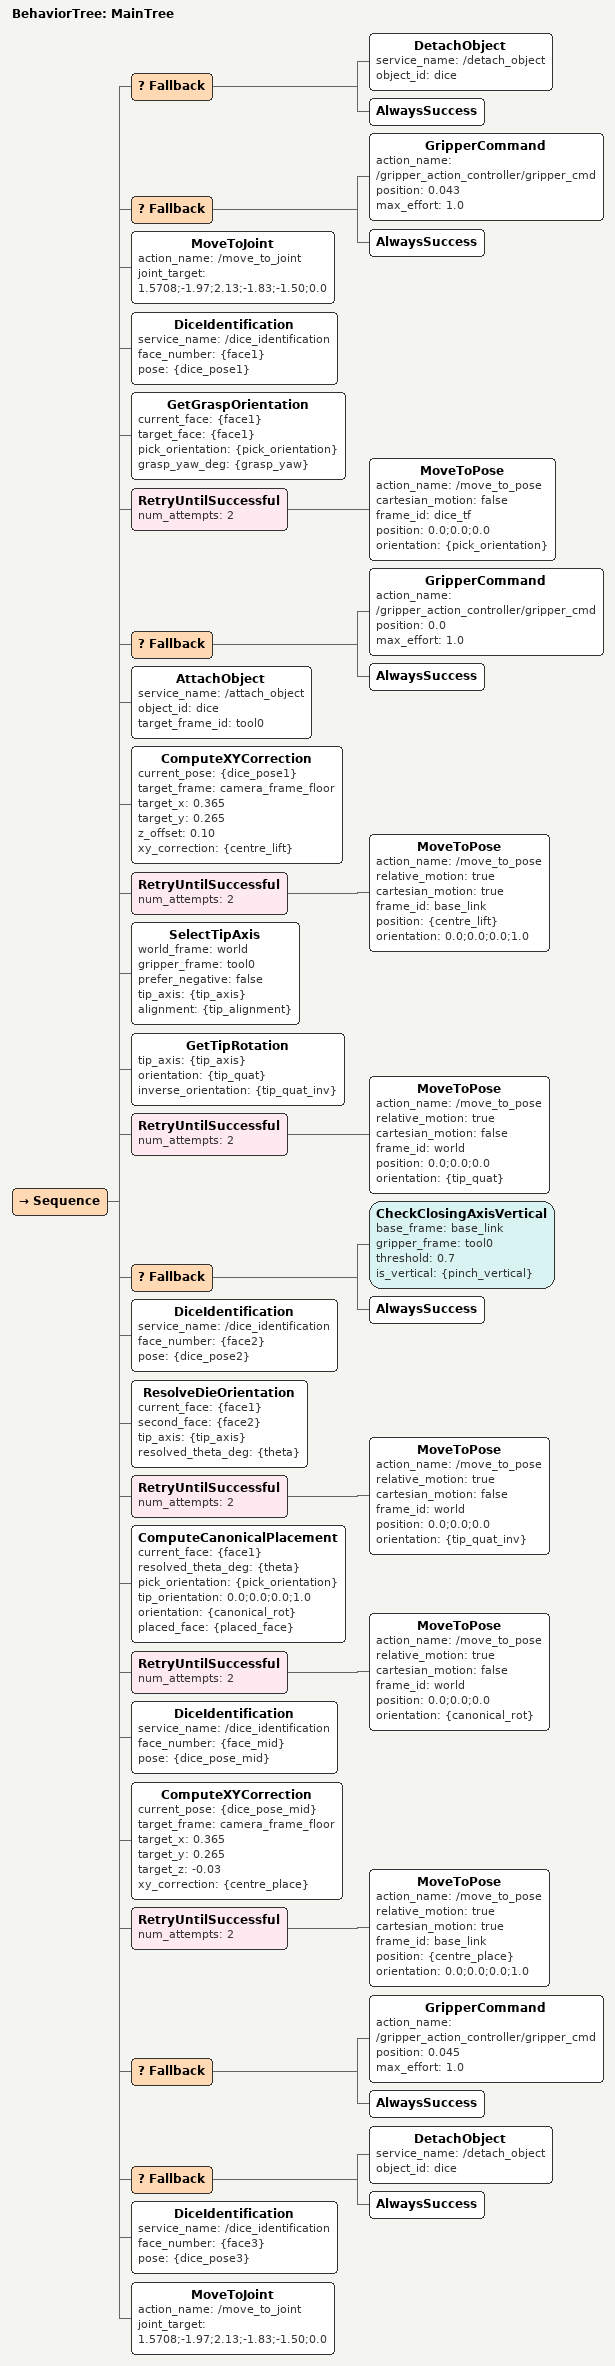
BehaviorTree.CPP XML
<root BTCPP_format="4" main_tree_to_execute="MainTree">
    <BehaviorTree ID="MainTree">
        <Sequence>
            <Fallback>
                <DetachObject service_name="/detach_object" object_id="dice"/>
                <AlwaysSuccess/>
            </Fallback>
            <Fallback>
                <GripperCommand action_name="/gripper_action_controller/gripper_cmd" position="0.043" max_effort="1.0"/>
                <AlwaysSuccess/>
            </Fallback>
            <MoveToJoint action_name="/move_to_joint" joint_target="1.5708;-1.97;2.13;-1.83;-1.50;0.0"/>

            <DiceIdentification service_name="/dice_identification" face_number="{face1}" pose="{dice_pose1}"/>
            <GetGraspOrientation current_face="{face1}" target_face="{face1}" pick_orientation="{pick_orientation}" grasp_yaw_deg="{grasp_yaw}"/>
            <RetryUntilSuccessful num_attempts="2">
                <MoveToPose action_name="/move_to_pose" cartesian_motion="false" frame_id="dice_tf" position="0.0;0.0;0.0" orientation="{pick_orientation}"/>
            </RetryUntilSuccessful>
            <Fallback>
                <GripperCommand action_name="/gripper_action_controller/gripper_cmd" position="0.0" max_effort="1.0"/>
                <AlwaysSuccess/>
            </Fallback>
            <AttachObject service_name="/attach_object" object_id="dice" target_frame_id="tool0"/>

            <ComputeXYCorrection current_pose="{dice_pose1}" target_frame="camera_frame_floor" target_x="0.365" target_y="0.265" z_offset="0.10" xy_correction="{centre_lift}"/>
            <RetryUntilSuccessful num_attempts="2">
                <MoveToPose action_name="/move_to_pose" relative_motion="true" cartesian_motion="true" frame_id="base_link" position="{centre_lift}" orientation="0.0;0.0;0.0;1.0"/>
            </RetryUntilSuccessful>

            <SelectTipAxis world_frame="world" gripper_frame="tool0" prefer_negative="false" tip_axis="{tip_axis}" alignment="{tip_alignment}"/>
            <GetTipRotation tip_axis="{tip_axis}" orientation="{tip_quat}" inverse_orientation="{tip_quat_inv}"/>
            <RetryUntilSuccessful num_attempts="2">
                <MoveToPose action_name="/move_to_pose" relative_motion="true" cartesian_motion="false" frame_id="world" position="0.0;0.0;0.0" orientation="{tip_quat}"/>
            </RetryUntilSuccessful>
            <Fallback>
                <CheckClosingAxisVertical base_frame="base_link" gripper_frame="tool0" threshold="0.7" is_vertical="{pinch_vertical}"/>
                <AlwaysSuccess/>
            </Fallback>
            <DiceIdentification service_name="/dice_identification" face_number="{face2}" pose="{dice_pose2}"/>
            <ResolveDieOrientation current_face="{face1}" second_face="{face2}" tip_axis="{tip_axis}" resolved_theta_deg="{theta}"/>

            <RetryUntilSuccessful num_attempts="2">
                <MoveToPose action_name="/move_to_pose" relative_motion="true" cartesian_motion="false" frame_id="world" position="0.0;0.0;0.0" orientation="{tip_quat_inv}"/>
            </RetryUntilSuccessful>

            <ComputeCanonicalPlacement current_face="{face1}" resolved_theta_deg="{theta}" pick_orientation="{pick_orientation}" tip_orientation="0.0;0.0;0.0;1.0" orientation="{canonical_rot}" placed_face="{placed_face}"/>
            <RetryUntilSuccessful num_attempts="2">
                <MoveToPose action_name="/move_to_pose" relative_motion="true" cartesian_motion="false" frame_id="world" position="0.0;0.0;0.0" orientation="{canonical_rot}"/>
            </RetryUntilSuccessful>

            <DiceIdentification service_name="/dice_identification" face_number="{face_mid}" pose="{dice_pose_mid}"/>
            <ComputeXYCorrection current_pose="{dice_pose_mid}" target_frame="camera_frame_floor" target_x="0.365" target_y="0.265" target_z="-0.03" xy_correction="{centre_place}"/>
            <RetryUntilSuccessful num_attempts="2">
                <MoveToPose action_name="/move_to_pose" relative_motion="true" cartesian_motion="true" frame_id="base_link" position="{centre_place}" orientation="0.0;0.0;0.0;1.0"/>
            </RetryUntilSuccessful>
            <Fallback>
                <GripperCommand action_name="/gripper_action_controller/gripper_cmd" position="0.045" max_effort="1.0"/>
                <AlwaysSuccess/>
            </Fallback>
            <Fallback>
                <DetachObject service_name="/detach_object" object_id="dice"/>
                <AlwaysSuccess/>
            </Fallback>

            <!-- Verification read: the face now up must equal placed_face.
                 Logged by bt_executor_node so a run can be checked at a
                 glance. -->
            <DiceIdentification service_name="/dice_identification" face_number="{face3}" pose="{dice_pose3}"/>
            <MoveToJoint action_name="/move_to_joint" joint_target="1.5708;-1.97;2.13;-1.83;-1.50;0.0"/>
        </Sequence>
    </BehaviorTree>
</root>
